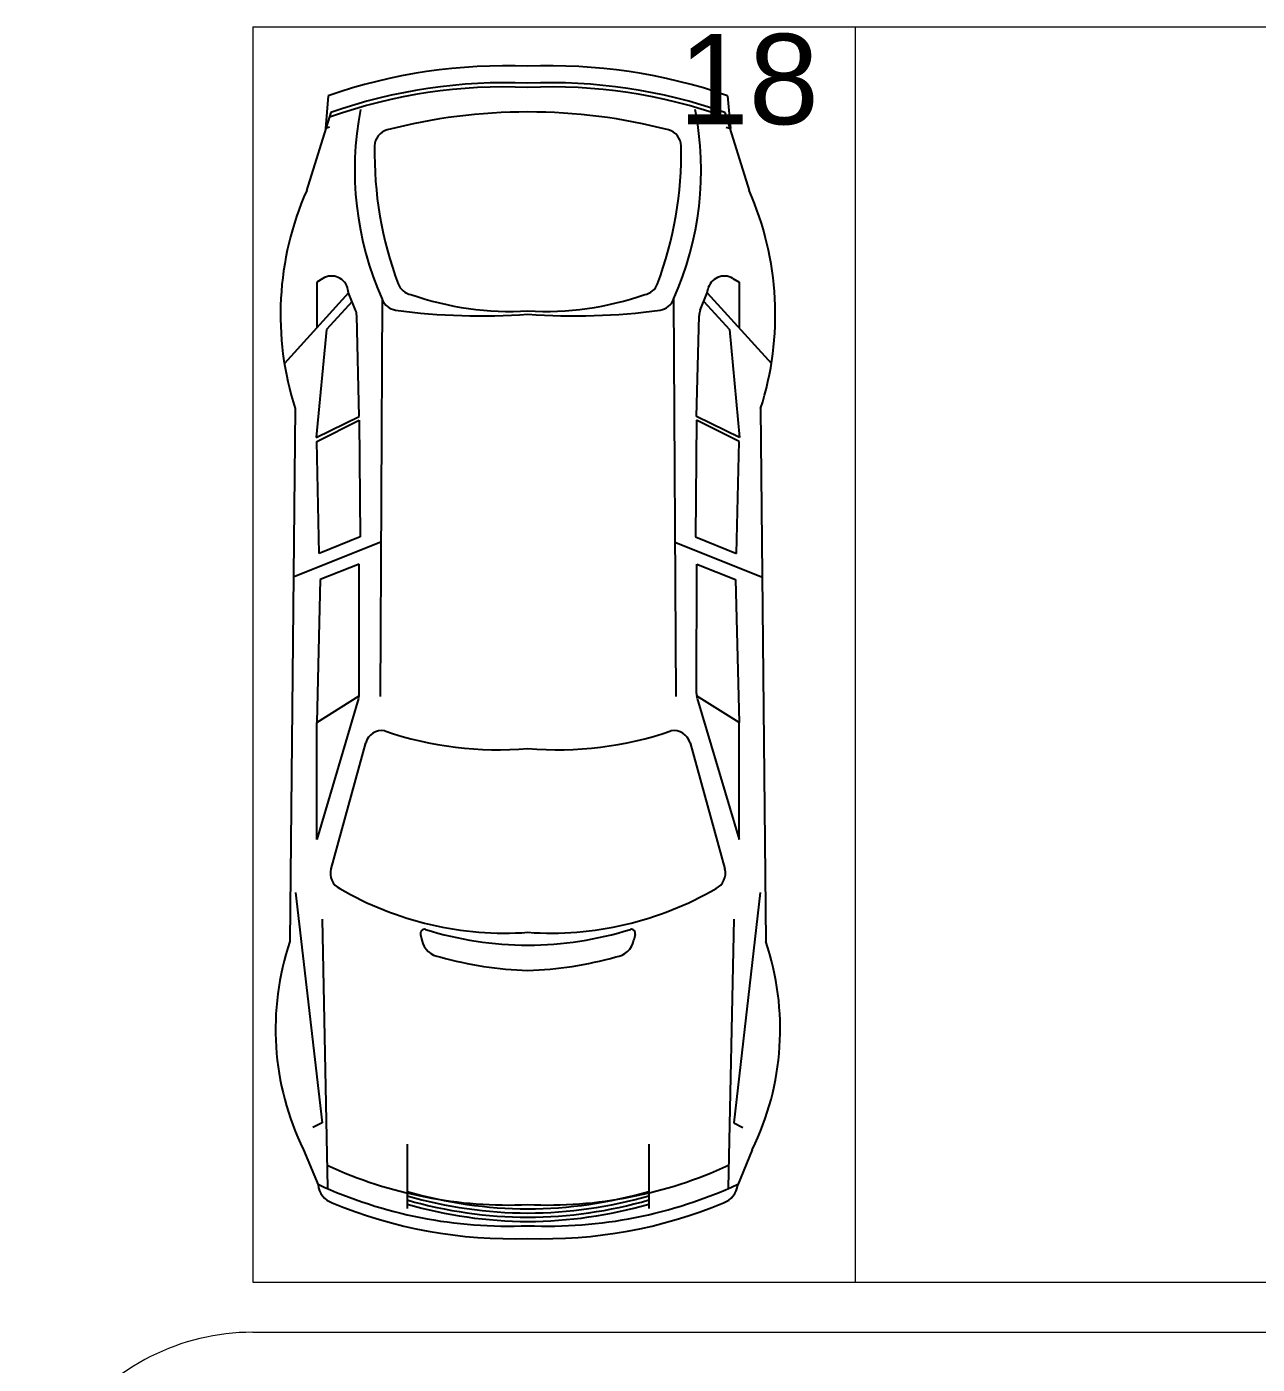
# Model space of a CAD drawing. Header units: inches. Extents: x 13 to 261, y -112 to -47.
# Drawn here: x 34.85 to 39.75, y -84.05 to -78.73 of the extents above; entities that cross this region are included whole.
import ezdxf

# ---------------------------------------------------------------- set-up
doc = ezdxf.new("R2010")
doc.units = ezdxf.units.IN
doc.header["$MEASUREMENT"] = 0
for name, color, linetype, lineweight in [('BANQUETA', 2, 'Continuous', 18), ('CAJONES', 3, 'Continuous', 20), ('TEXTOS', 124, 'Continuous', 30)]:
    doc.layers.add(name, color=color, linetype=linetype, lineweight=lineweight)
doc.styles.add('TEXTOS', font='ARIALUNI.TTF', dxfattribs={"height": 0.36})

msp = doc.modelspace()

# ---------------------------------------------------------------- linework, layer by layer
for p, q in [((36.0511, -79.0017), (36.04, -79.1321)), ((37.6422, -79.0017), (37.6534, -79.1321)), ((36.0622, -79.0681), (35.9655, -79.3788)), ((37.6311, -79.0681), (37.7278, -79.3788)), ((36.0572, -79.127), (36.04, -79.1321)), ((37.6362, -79.127), (37.6534, -79.1321)), ((36.0299, -79.7293), (36.0056, -79.7439)), ((36.0056, -79.7439), (36.0056, -79.926)), ((37.6635, -79.7293), (37.6878, -79.7439)), ((37.6878, -79.7439), (37.6878, -79.926)), ((36.1325, -79.7862), (35.8767, -80.0679)), ((36.1325, -79.7862), (36.13, -79.7736)), ((36.1602, -79.8555), (36.1325, -79.7862)), ((37.5331, -79.8555), (37.5608, -79.7862)), ((37.5608, -79.7862), (37.5633, -79.7736)), ((37.5608, -79.7862), (37.8167, -80.0679)), ((36.1464, -79.8208), (36.0441, -79.9333)), ((36.2664, -79.8125), (36.2579, -81.3942)), ((37.4269, -79.8125), (37.4354, -81.3942)), ((37.547, -79.8208), (37.6492, -79.9333)), ((36.1745, -80.279), (36.165, -79.8788)), ((37.5189, -80.279), (37.5284, -79.8788)), ((36.0441, -79.9333), (36.0037, -80.3625)), ((37.6492, -79.9333), (37.6897, -80.3625)), ((35.9196, -80.2478), (35.8987, -82.3701)), ((36.0037, -80.3625), (36.1745, -80.279)), ((37.6897, -80.3625), (37.5189, -80.279)), ((37.7738, -80.2478), (37.7946, -82.3701)), ((36.0056, -80.379), (36.1749, -80.2944)), ((36.1749, -80.2944), (36.1784, -80.759)), ((37.5185, -80.2944), (37.5149, -80.759)), ((37.6878, -80.379), (37.5185, -80.2944)), ((36.016, -80.8246), (36.0056, -80.379)), ((37.6774, -80.8246), (37.6878, -80.379)), ((36.1784, -80.759), (36.016, -80.8246)), ((37.5149, -80.759), (37.6774, -80.8246)), ((36.2612, -80.7794), (35.9119, -80.9192)), ((37.4322, -80.7794), (37.7814, -80.9192)), ((36.1743, -80.868), (36.02, -80.929)), ((36.1749, -81.3828), (36.1743, -80.868)), ((37.5185, -81.3828), (37.5191, -80.868)), ((37.5191, -80.868), (37.6733, -80.929)), ((36.02, -80.929), (36.0056, -81.4984)), ((37.6733, -80.929), (37.6878, -81.4984)), ((36.0056, -81.4984), (36.1749, -81.3925)), ((36.0056, -81.4984), (36.1749, -81.3925)), ((36.1721, -81.4019), (36.0056, -81.9642)), ((37.6878, -81.4984), (37.5185, -81.3925)), ((37.6878, -81.4984), (37.5185, -81.3925)), ((37.5213, -81.4019), (37.6878, -81.9642)), ((36.0056, -81.9642), (36.0056, -81.4984)), ((37.6878, -81.9642), (37.6878, -81.4984)), ((36.2006, -81.5796), (36.0623, -82.0814)), ((37.4927, -81.5796), (37.6311, -82.0814)), ((35.921, -82.1759), (36.0268, -83.0926)), ((37.7724, -82.1759), (37.6666, -83.0926)), ((36.0268, -82.2818), (36.0491, -83.3517)), ((37.6666, -82.2818), (37.6443, -83.3517)), ((36.4193, -82.342), (36.4243, -82.3657)), ((37.274, -82.342), (37.2691, -82.3657)), ((36.0268, -83.0926), (35.9899, -83.111)), ((37.6666, -83.0926), (37.7035, -83.111)), ((35.9527, -83.2001), (36.0111, -83.3398)), ((36.3653, -83.1772), (36.3653, -83.4339)), ((37.3281, -83.1772), (37.3281, -83.4339)), ((37.7406, -83.2001), (37.6823, -83.3398))]:
    msp.add_line(p, q)
for centre, radius, start, end in [((36.7582, -81.0412), 2.1586, 87.6513, 109.1212), ((36.9351, -81.0412), 2.1586, 70.8788, 92.3487), ((36.7563, -81.0451), 2.0953, 87.5289, 109.3452), ((36.937, -81.0451), 2.0953, 70.6548, 92.4711), ((36.7552, -81.0474), 2.0809, 87.48, 109.4955), ((36.9382, -81.0474), 2.0809, 70.5045, 92.52), ((37.4231, -79.2972), 1.2663, 169.0498, 204.0118), ((36.2702, -79.2972), 1.2663, 335.9882, 10.9502), ((36.844, -81.2695), 2.2033, 89.9299, 104.6595), ((36.8494, -81.2695), 2.2033, 75.3405, 90.0701), ((36.3033, -79.2027), 0.067, 104.6595, 178.7775), ((37.39, -79.2027), 0.067, 1.2225, 75.3405), ((37.7081, -79.2327), 1.472, 178.7775, 200.6341), ((35.9853, -79.2327), 1.472, 339.3659, 1.2225), ((37.0879, -79.8738), 1.2266, 156.1995, 197.7488), ((36.6055, -79.8738), 1.2266, 342.2512, 23.8005), ((36.0644, -79.7867), 0.067, 11.3026, 120.9804), ((36.3932, -79.7278), 0.067, 200.6341, 259.5315), ((37.3002, -79.7278), 0.067, 280.4685, 339.3659), ((37.629, -79.7867), 0.067, 59.0196, 168.6974), ((36.7791, -78.6433), 1.2173, 250.9126, 273.1847), ((36.9143, -78.6433), 1.2173, 266.8153, 289.0874), ((36.0981, -79.8804), 0.067, 1.3581, 21.7883), ((36.3292, -79.7892), 0.067, 200.4234, 262.1694), ((36.6574, -77.4028), 2.4758, 262.1694, 274.3856), ((37.036, -77.4028), 2.4758, 265.6144, 277.8306), ((37.3642, -79.7892), 0.067, 277.8306, 339.5766), ((37.5953, -79.8804), 0.067, 158.2117, 178.6419), ((36.1079, -81.3828), 0.067, 343.506, 0), ((36.1079, -81.3828), 0.067, 343.506, 0), ((37.5855, -81.3828), 0.067, 180, 196.494), ((37.5855, -81.3828), 0.067, 180, 196.494), ((36.2652, -81.5974), 0.067, 80.0154, 164.5876), ((36.7279, -80.2236), 1.3834, 250.9691, 274.9256), ((36.9655, -80.2236), 1.3834, 265.0744, 289.0309), ((37.4282, -81.5974), 0.067, 15.4124, 99.9846), ((36.1268, -82.0992), 0.067, 164.5876, 243.7467), ((37.5665, -82.0992), 0.067, 296.2533, 15.4124), ((36.7558, -81.028), 1.309, 239.7932, 273.9817), ((36.9376, -81.028), 1.309, 266.0183, 300.2068), ((36.4357, -82.3385), 0.0167, 80.3511, 191.7948), ((36.8452, -81.0308), 1.3538, 252.5204, 270.0642), ((36.8482, -81.0308), 1.3538, 269.9358, 287.4796), ((37.2576, -82.3385), 0.0167, 348.2052, 99.6489), ((36.9383, -82.7192), 1.0966, 161.4359, 206.0074), ((36.5062, -82.3486), 0.0837, 191.7948, 263.3968), ((37.1871, -82.3486), 0.0837, 276.6032, 348.2052), ((36.7551, -82.7192), 1.0966, 333.9926, 18.5641), ((36.8929, -81.0292), 1.4575, 254.2229, 268.1832), ((36.8005, -81.0292), 1.4575, 271.8168, 285.7771), ((36.7696, -81.695), 1.7251, 245.2701, 272.5606), ((36.9238, -81.695), 1.7251, 267.4394, 294.7299), ((36.77, -81.6946), 1.8097, 245.1967, 272.4278), ((36.0944, -83.332), 0.0837, 185.2866, 251.3205), ((36.8512, -81.6967), 1.7386, 253.7701, 269.8508), ((36.9233, -81.6946), 1.8097, 267.5722, 294.8033), ((36.8422, -81.6967), 1.7386, 270.1492, 286.2299), ((37.599, -83.332), 0.0837, 288.6795, 354.7134), ((36.7826, -81.6948), 1.8595, 247.387, 271.9756), ((36.8532, -81.6965), 1.7556, 253.8636, 269.7872), ((36.8552, -81.6964), 1.7726, 253.9552, 269.7248), ((36.8572, -81.6963), 1.7895, 254.045, 269.6636), ((36.8402, -81.6965), 1.7556, 270.2128, 286.1364), ((36.8382, -81.6964), 1.7726, 270.2752, 286.0448), ((36.9108, -81.6948), 1.8595, 268.0244, 292.613), ((36.8362, -81.6963), 1.7895, 270.3364, 285.955)]:
    msp.add_arc(centre, radius, start, end)
at = {"layer": 'BANQUETA'}
msp.add_line((35.7507, -83.9268), (45.4507, -83.9268), dxfattribs=at)
msp.add_arc((35.7507, -84.8268), 0.9, 90, 197.4214, dxfattribs=at)
at = {"layer": 'CAJONES'}
for p, q in [((35.7507, -78.7268), (45.3507, -78.7268)), ((35.7507, -78.7268), (35.7507, -83.7268)), ((38.1507, -78.7268), (38.1507, -83.7268)), ((35.7507, -83.7268), (45.3507, -83.7268))]:
    msp.add_line(p, q, dxfattribs=at)

# ---------------------------------------------------------------- texts
at = {"layer": 'TEXTOS', "style": 'TEXTOS'}
msp.add_text('18', height=0.36, dxfattribs=at).set_placement((37.4466, -79.1151))

doc.saveas('drawing.dxf')
